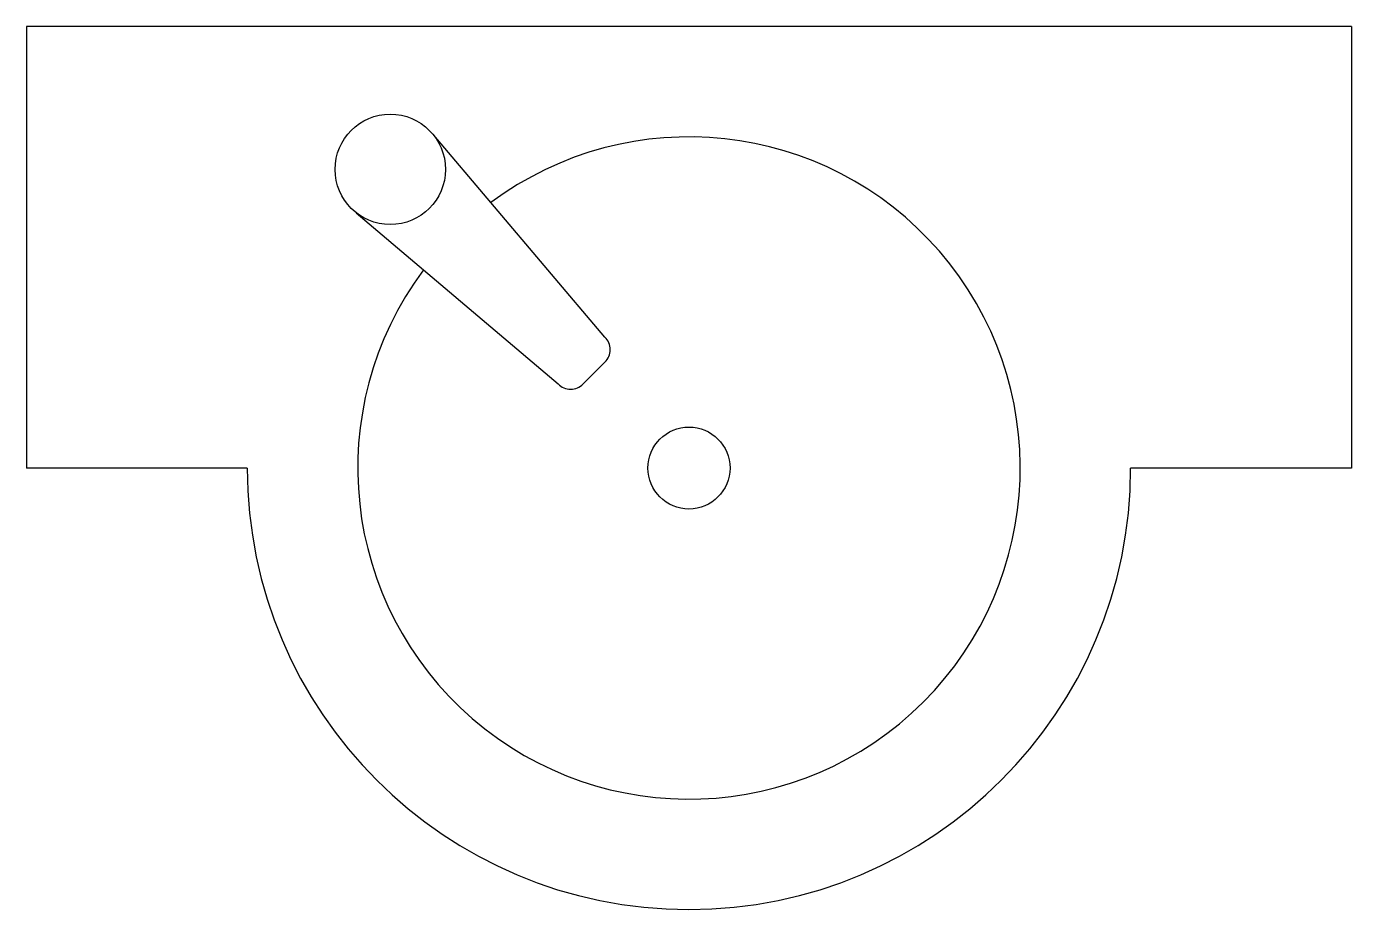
# Model space of a CAD drawing. Header units: millimetres. Extents: x -2894.647 to -2894.047, y 2968.657 to 2969.057.
import ezdxf

# ---------------------------------------------------------------- set-up
doc = ezdxf.new("R2010")
doc.units = ezdxf.units.MM
doc.header["$LTSCALE"] = 10
doc.layers.add('banheiro_louças', color=2, linetype='Continuous')

msp = doc.modelspace()

# ---------------------------------------------------------------- linework, layer by layer
at = {"layer": 'banheiro_louças'}
for p, q in [((-2894.64734, 2969.05745), (-2894.64734, 2968.85745)), ((-2894.04734, 2969.05745), (-2894.64734, 2969.05745)), ((-2894.04734, 2969.05745), (-2894.04734, 2968.85745)), ((-2894.54734, 2968.85745), (-2894.64734, 2968.85745)), ((-2894.04734, 2968.85745), (-2894.14734, 2968.85745))]:
    msp.add_line(p, q, dxfattribs=at)
msp.add_lwpolyline([(-2894.49805, 2968.97306), (-2894.40661, 2968.89551, 0.414214), (-2894.3953, 2968.89551), (-2894.3854, 2968.90541, 0.414214), (-2894.3854, 2968.91673), (-2894.46295, 2969.00816)], format="xyb", dxfattribs=at)
msp.add_circle((-2894.48261, 2968.99273), 0.025, dxfattribs=at)
at = {"layer": 'banheiro_louças', "color": 1}
msp.add_circle((-2894.34734, 2968.85745), 0.01857, dxfattribs=at)
at = {"layer": 'banheiro_louças'}
for radius, start, end in [(0.15, 143.25765, 126.74235), (0.2, 180, 0)]:
    msp.add_arc((-2894.34734, 2968.85745), radius, start, end, dxfattribs=at)

doc.saveas('drawing.dxf')
